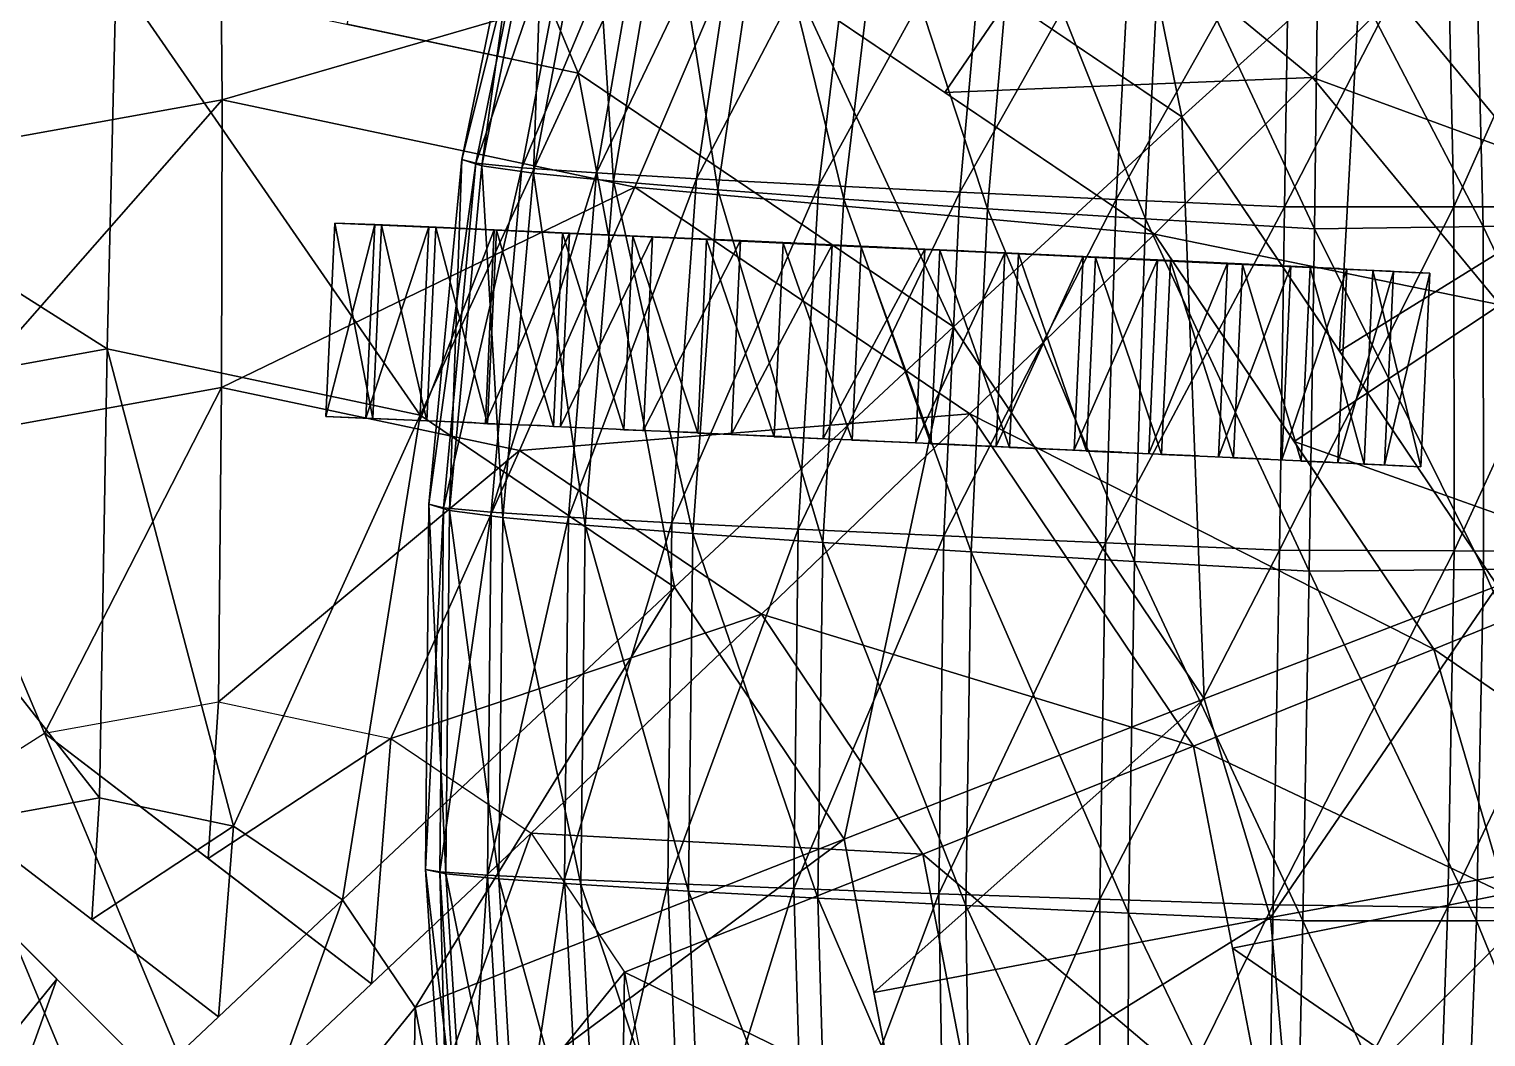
# Model space of a CAD drawing. Extents: x -23.6 to 25, y -17.9 to 25.9.
# Drawn here: x -0.6 to 11.95, y 0.31 to 8.99 of the extents above; entities that cross this region are included whole.
import ezdxf

# ---------------------------------------------------------------- set-up
doc = ezdxf.new("R2010")
doc.units = 0

msp = doc.modelspace()

# ---------------------------------------------------------------- linework, layer by layer
at = {"layer": 'Cil_droite10', "color": 0}
for points in [[(2.03588, 7.31945, 3.58459), (1.95892, 5.65332, 3.5866), (2.38055, 7.30578, 5.42956)], [(1.95892, 5.65332, 3.5866), (2.03588, 7.31945, 3.58459), (2.36273, 5.6358, 4.45983)], [(2.30358, 5.63958, 5.43151), (2.38055, 7.30578, 5.42956), (1.95892, 5.65332, 3.5866)], [(2.43969, 7.30194, 4.45782), (2.36273, 5.6358, 4.45983), (2.03588, 7.31945, 3.58459)], [(2.43969, 7.30194, 4.45782), (2.03588, 7.31945, 3.58459), (2.35467, 7.30682, 5.31829)], [(2.03588, 7.31945, 3.58459), (2.35467, 7.30682, 5.31829), (2.03588, 7.31945, 3.58459)], [(2.38055, 7.30578, 5.42956), (2.30358, 5.63958, 5.43151), (2.84448, 7.28631, 7.04144)], [(2.76751, 5.62017, 7.04345), (2.84448, 7.28631, 7.04144), (2.30358, 5.63958, 5.43151)], [(2.35467, 7.30682, 5.31829), (2.77899, 7.28912, 6.84832), (2.43969, 7.30194, 4.45782)], [(2.36273, 5.6358, 4.45983), (2.43969, 7.30194, 4.45782), (2.8294, 5.61523, 5.2113)], [(2.90637, 7.28137, 5.20928), (2.8294, 5.61523, 5.2113), (2.43969, 7.30194, 4.45782)], [(2.90637, 7.28137, 5.20928), (2.43969, 7.30194, 4.45782), (2.77899, 7.28912, 6.84832)], [(2.84448, 7.28631, 7.04144), (2.76751, 5.62017, 7.04345), (3.40942, 7.26202, 8.41235)], [(2.77899, 7.28912, 6.84832), (3.29382, 7.26702, 8.16796), (2.90637, 7.28137, 5.20928)], [(2.8294, 5.61523, 5.2113), (2.90637, 7.28137, 5.20928), (3.35064, 5.59204, 5.84143)], [(3.42761, 7.25823, 5.83947), (3.35064, 5.59204, 5.84143), (2.90637, 7.28137, 5.20928)], [(3.42761, 7.25823, 5.83947), (2.90637, 7.28137, 5.20928), (3.29382, 7.26702, 8.16796)], [(3.33245, 5.59582, 8.4143), (3.40942, 7.26202, 8.41235), (2.76751, 5.62017, 7.04345)], [(3.29382, 7.26702, 8.16796), (3.88446, 7.24121, 9.27124), (3.42761, 7.25823, 5.83947)], [(3.40942, 7.26202, 8.41235), (3.33245, 5.59582, 8.4143), (4.05743, 7.23358, 9.53448)], [(3.9804, 5.56738, 9.53643), (4.05743, 7.23358, 9.53448), (3.33245, 5.59582, 8.4143)], [(3.35064, 5.59204, 5.84143), (3.42761, 7.25823, 5.83947), (3.91851, 5.56652, 6.35113)], [(3.99548, 7.23272, 6.34918), (3.91851, 5.56652, 6.35113), (3.42761, 7.25823, 5.83947)], [(3.99548, 7.23272, 6.34918), (3.42761, 7.25823, 5.83947), (3.88446, 7.24121, 9.27124)], [(3.88446, 7.24121, 9.27124), (4.53582, 7.21234, 10.15124), (3.99548, 7.23272, 6.34918)], [(3.91851, 5.56652, 6.35113), (3.99548, 7.23272, 6.34918), (4.52453, 5.53918, 6.74066)], [(4.05743, 7.23358, 9.53448), (3.9804, 5.56738, 9.53643), (4.77008, 7.20184, 10.3999)], [(4.69305, 5.5357, 10.40191), (4.77008, 7.20184, 10.3999), (3.9804, 5.56738, 9.53643)], [(4.6015, 7.20538, 6.7387), (4.52453, 5.53918, 6.74066), (3.99548, 7.23272, 6.34918)], [(4.6015, 7.20538, 6.7387), (3.99548, 7.23272, 6.34918), (4.53582, 7.21234, 10.15124)], [(4.52453, 5.53918, 6.74066), (4.6015, 7.20538, 6.7387), (5.16082, 5.51025, 7.0108)], [(4.53582, 7.21234, 10.15124), (5.23315, 7.18109, 10.80181), (4.6015, 7.20538, 6.7387)], [(5.23779, 7.17645, 7.00885), (5.16082, 5.51025, 7.0108), (4.6015, 7.20538, 6.7387)], [(5.23779, 7.17645, 7.00885), (4.6015, 7.20538, 6.7387), (5.23315, 7.18109, 10.80181)], [(4.77008, 7.20184, 10.3999), (4.69305, 5.5357, 10.40191), (5.52947, 7.16772, 11.00097)], [(5.45245, 5.50152, 11.00292), (5.52947, 7.16772, 11.00097), (4.69305, 5.5357, 10.40191)], [(5.16082, 5.51025, 7.0108), (5.23779, 7.17645, 7.00885), (5.81909, 5.48022, 7.16204)], [(5.23315, 7.18109, 10.80181), (5.9616, 7.14813, 11.21649), (5.23779, 7.17645, 7.00885)], [(5.89611, 7.14642, 7.16009), (5.81909, 5.48022, 7.16204), (5.23779, 7.17645, 7.00885)], [(5.89611, 7.14642, 7.16009), (5.23779, 7.17645, 7.00885), (5.9616, 7.14813, 11.21649)], [(5.52947, 7.16772, 11.00097), (5.45245, 5.50152, 11.00292), (6.31732, 7.13195, 11.32958)], [(6.24035, 5.46575, 11.33154), (6.31732, 7.13195, 11.32958), (5.45245, 5.50152, 11.00292)], [(5.81909, 5.48022, 7.16204), (5.89611, 7.14642, 7.16009), (6.49127, 5.4494, 7.19519)], [(5.9616, 7.14813, 11.21649), (6.70642, 7.11413, 11.38885), (5.89611, 7.14642, 7.16009)], [(6.56829, 7.1156, 7.19323), (6.49127, 5.4494, 7.19519), (5.89611, 7.14642, 7.16009)], [(6.56829, 7.1156, 7.19323), (5.89611, 7.14642, 7.16009), (6.70642, 7.11413, 11.38885)], [(6.31732, 7.13195, 11.32958), (6.24035, 5.46575, 11.33154), (7.11572, 7.09533, 11.37817)], [(7.03875, 5.42913, 11.38012), (7.11572, 7.09533, 11.37817), (6.24035, 5.46575, 11.33154)], [(6.49127, 5.4494, 7.19519), (6.56829, 7.1156, 7.19323), (7.16894, 5.41821, 7.11041)], [(7.24597, 7.08441, 7.10845), (7.16894, 5.41821, 7.11041), (6.56829, 7.1156, 7.19323)], [(7.24597, 7.08441, 7.10845), (6.56829, 7.1156, 7.19323), (7.45239, 7.07983, 11.31231)], [(6.70642, 7.11413, 11.38885), (7.45239, 7.07983, 11.31231), (6.56829, 7.1156, 7.19323)], [(7.11572, 7.09533, 11.37817), (7.03875, 5.42913, 11.38012), (7.8059, 7.06347, 11.18566)], [(7.72894, 5.39727, 11.18762), (7.8059, 7.06347, 11.18566), (7.03875, 5.42913, 11.38012)], [(7.16894, 5.41821, 7.11041), (7.24597, 7.08441, 7.10845), (7.84429, 5.38702, 6.90875)], [(7.92132, 7.05322, 6.90679), (7.84429, 5.38702, 6.90875), (7.24597, 7.08441, 7.10845)], [(7.92132, 7.05322, 6.90679), (7.24597, 7.08441, 7.10845), (8.18487, 7.04583, 10.98065)], [(7.45239, 7.07983, 11.31231), (8.18487, 7.04583, 10.98065), (7.24597, 7.08441, 7.10845)], [(7.8059, 7.06347, 11.18566), (7.72894, 5.39727, 11.18762), (8.47839, 7.0321, 10.76898)], [(8.40136, 5.36596, 10.77099), (8.47839, 7.0321, 10.76898), (7.72894, 5.39727, 11.18762)], [(7.84429, 5.38702, 6.90875), (7.92132, 7.05322, 6.90679), (8.50885, 5.35614, 6.59057)], [(8.58587, 7.02227, 6.58856), (8.50885, 5.35614, 6.59057), (7.92132, 7.05322, 6.90679)], [(8.58587, 7.02227, 6.58856), (7.92132, 7.05322, 6.90679), (8.88897, 7.01281, 10.38739)], [(8.18487, 7.04583, 10.98065), (8.88897, 7.01281, 10.38739), (7.92132, 7.05322, 6.90679)], [(8.47839, 7.0321, 10.76898), (8.40136, 5.36596, 10.77099), (9.12072, 7.00183, 10.12304)], [(9.0437, 5.33569, 10.12506), (9.12072, 7.00183, 10.12304), (8.40136, 5.36596, 10.77099)], [(8.50885, 5.35614, 6.59057), (8.58587, 7.02227, 6.58856), (9.15472, 5.32604, 6.15661)], [(9.23175, 6.99218, 6.1546), (9.15472, 5.32604, 6.15661), (8.58587, 7.02227, 6.58856)], [(9.23175, 6.99218, 6.1546), (8.58587, 7.02227, 6.58856), (9.54992, 6.98144, 9.526)], [(8.88897, 7.01281, 10.38739), (9.54992, 6.98144, 9.526), (8.58587, 7.02227, 6.58856)], [(9.12072, 7.00183, 10.12304), (9.0437, 5.33569, 10.12506), (9.72137, 6.97326, 9.24267)], [(9.64434, 5.30706, 9.24462), (9.72137, 6.97326, 9.24267), (9.0437, 5.33569, 10.12506)], [(9.15472, 5.32604, 6.15661), (9.23175, 6.99218, 6.1546), (9.77349, 5.29699, 5.60717)], [(9.85052, 6.96313, 5.60516), (9.77349, 5.29699, 5.60717), (9.23175, 6.99218, 6.1546)], [(9.85052, 6.96313, 5.60516), (9.23175, 6.99218, 6.1546), (10.15252, 6.95245, 8.39001)], [(9.54992, 6.98144, 9.526), (10.15252, 6.95245, 8.39001), (9.23175, 6.99218, 6.1546)], [(9.72137, 6.97326, 9.24267), (9.64434, 5.30706, 9.24462), (10.26788, 6.94689, 8.12243)], [(10.19085, 5.2807, 8.12438), (10.26788, 6.94689, 8.12243), (9.64434, 5.30706, 9.24462)], [(9.77349, 5.29699, 5.60717), (9.85052, 6.96313, 5.60516), (10.35723, 5.2694, 4.94311)], [(10.43426, 6.9356, 4.94116), (10.35723, 5.2694, 4.94311), (9.85052, 6.96313, 5.60516)], [(10.43426, 6.9356, 4.94116), (9.85052, 6.96313, 5.60516), (10.68237, 6.92657, 6.97332)], [(10.15252, 6.95245, 8.39001), (10.68237, 6.92657, 6.97332), (9.85052, 6.96313, 5.60516)], [(10.26788, 6.94689, 8.12243), (10.19085, 5.2807, 8.12438), (10.74841, 6.92321, 6.7572)], [(10.67138, 5.25708, 6.75921), (10.74841, 6.92321, 6.7572), (10.19085, 5.2807, 8.12438)], [(10.35723, 5.2694, 4.94311), (10.43426, 6.9356, 4.94116), (10.89746, 5.24371, 4.16497)], [(10.97448, 6.90985, 4.16296), (10.89746, 5.24371, 4.16497), (10.43426, 6.9356, 4.94116)], [(10.70434, 6.92272, 4.55212), (10.43426, 6.9356, 4.94116), (10.91522, 6.91485, 6.15747)], [(10.68237, 6.92657, 6.97332), (10.91522, 6.91485, 6.15747), (10.43426, 6.9356, 4.94116)], [(10.74841, 6.92321, 6.7572), (10.67138, 5.25708, 6.75921), (11.15087, 6.90289, 5.1419)], [(11.07385, 5.23675, 5.14392), (11.15087, 6.90289, 5.1419), (10.67138, 5.25708, 6.75921)], [(10.97448, 6.90985, 4.16296), (10.70434, 6.92272, 4.55212), (11.12426, 6.90429, 5.26916)], [(10.91522, 6.91485, 6.15747), (11.12426, 6.90429, 5.26916), (10.70434, 6.92272, 4.55212)], [(10.89746, 5.24371, 4.16497), (10.97448, 6.90985, 4.16296), (11.38647, 5.22027, 3.27337)], [(11.4635, 6.88641, 3.27136), (11.38647, 5.22027, 3.27337), (10.97448, 6.90985, 4.16296)], [(11.21899, 6.89813, 3.71716), (10.97448, 6.90985, 4.16296), (11.30761, 6.89477, 4.30737)], [(11.12426, 6.90429, 5.26916), (11.30761, 6.89477, 4.30737), (10.97448, 6.90985, 4.16296)], [(11.15087, 6.90289, 5.1419), (11.07385, 5.23675, 5.14392), (11.4635, 6.88641, 3.27136)], [(11.4635, 6.88641, 3.27136), (11.21899, 6.89813, 3.71716), (11.4635, 6.88641, 3.27136)], [(11.30761, 6.89477, 4.30737), (11.4635, 6.88641, 3.27136), (11.21899, 6.89813, 3.71716)], [(11.38647, 5.22027, 3.27337), (11.4635, 6.88641, 3.27136), (11.07385, 5.23675, 5.14392)], [(2.36273, 5.6358, 4.45983), (1.95892, 5.65332, 3.5866), (2.2777, 5.64062, 5.32025)], [(1.95892, 5.65332, 3.5866), (2.2777, 5.64062, 5.32025), (1.95892, 5.65332, 3.5866)], [(2.2777, 5.64062, 5.32025), (2.70202, 5.62292, 6.85028), (2.36273, 5.6358, 4.45983)], [(2.8294, 5.61523, 5.2113), (2.36273, 5.6358, 4.45983), (2.70202, 5.62292, 6.85028)], [(2.70202, 5.62292, 6.85028), (3.21685, 5.60089, 8.16998), (2.8294, 5.61523, 5.2113)], [(3.35064, 5.59204, 5.84143), (2.8294, 5.61523, 5.2113), (3.21685, 5.60089, 8.16998)], [(3.21685, 5.60089, 8.16998), (3.80749, 5.57501, 9.27319), (3.35064, 5.59204, 5.84143)], [(3.91851, 5.56652, 6.35113), (3.35064, 5.59204, 5.84143), (3.80749, 5.57501, 9.27319)], [(3.80749, 5.57501, 9.27319), (4.45886, 5.54614, 10.15319), (3.91851, 5.56652, 6.35113)], [(4.52453, 5.53918, 6.74066), (3.91851, 5.56652, 6.35113), (4.45886, 5.54614, 10.15319)], [(4.45886, 5.54614, 10.15319), (5.15618, 5.51495, 10.80383), (4.52453, 5.53918, 6.74066)], [(5.16082, 5.51025, 7.0108), (4.52453, 5.53918, 6.74066), (5.15618, 5.51495, 10.80383)], [(5.15618, 5.51495, 10.80383), (5.88464, 5.48199, 11.2185), (5.16082, 5.51025, 7.0108)], [(5.81909, 5.48022, 7.16204), (5.16082, 5.51025, 7.0108), (5.88464, 5.48199, 11.2185)], [(5.88464, 5.48199, 11.2185), (6.62945, 5.44793, 11.3908), (5.81909, 5.48022, 7.16204)], [(6.49127, 5.4494, 7.19519), (5.81909, 5.48022, 7.16204), (6.62945, 5.44793, 11.3908)], [(7.16894, 5.41821, 7.11041), (6.49127, 5.4494, 7.19519), (7.37536, 5.41363, 11.31427)], [(6.62945, 5.44793, 11.3908), (7.37536, 5.41363, 11.31427), (6.49127, 5.4494, 7.19519)], [(7.84429, 5.38702, 6.90875), (7.16894, 5.41821, 7.11041), (8.10784, 5.37963, 10.9826)], [(7.37536, 5.41363, 11.31427), (8.10784, 5.37963, 10.9826), (7.16894, 5.41821, 7.11041)], [(8.50885, 5.35614, 6.59057), (7.84429, 5.38702, 6.90875), (8.81195, 5.34661, 10.38934)], [(8.10784, 5.37963, 10.9826), (8.81195, 5.34661, 10.38934), (7.84429, 5.38702, 6.90875)], [(9.15472, 5.32604, 6.15661), (8.50885, 5.35614, 6.59057), (9.4729, 5.3153, 9.52801)], [(8.81195, 5.34661, 10.38934), (9.4729, 5.3153, 9.52801), (8.50885, 5.35614, 6.59057)], [(9.77349, 5.29699, 5.60717), (9.15472, 5.32604, 6.15661), (10.0755, 5.28631, 8.39202)], [(9.4729, 5.3153, 9.52801), (10.0755, 5.28631, 8.39202), (9.15472, 5.32604, 6.15661)], [(10.35723, 5.2694, 4.94311), (9.77349, 5.29699, 5.60717), (10.60534, 5.26037, 6.97528)], [(10.0755, 5.28631, 8.39202), (10.60534, 5.26037, 6.97528), (9.77349, 5.29699, 5.60717)], [(10.62731, 5.25653, 4.55407), (10.35723, 5.2694, 4.94311), (10.83819, 5.24871, 6.15948)], [(10.60534, 5.26037, 6.97528), (10.83819, 5.24871, 6.15948), (10.35723, 5.2694, 4.94311)], [(10.89746, 5.24371, 4.16497), (10.62731, 5.25653, 4.55407), (11.04724, 5.23809, 5.27111)], [(10.83819, 5.24871, 6.15948), (11.04724, 5.23809, 5.27111), (10.62731, 5.25653, 4.55407)], [(11.14196, 5.23199, 3.71917), (10.89746, 5.24371, 4.16497), (11.23059, 5.22857, 4.30932)], [(11.04724, 5.23809, 5.27111), (11.23059, 5.22857, 4.30932), (10.89746, 5.24371, 4.16497)], [(11.38647, 5.22027, 3.27337), (11.14196, 5.23199, 3.71917), (11.38647, 5.22027, 3.27337)], [(11.23059, 5.22857, 4.30932), (11.38647, 5.22027, 3.27337), (11.14196, 5.23199, 3.71917)]]:
    msp.add_3dface(points, dxfattribs=at)
at = {"layer": 'Corps0', "color": 7}
for points in [[(2.14337, 9.03137, -41.09106), (2.83056, 11.73211, -38.73492), (4.1325, 8.61016, -41.12011)], [(5.25494, 10.9876, -38.77032), (4.1325, 8.61016, -41.12011), (2.83056, 11.73211, -38.73492)], [(7.29144, 9.61047, -38.8001), (8.6773, 11.44409, -35.69763), (9.32794, 8.23303, -38.82983)], [(10.87261, 9.6311, -35.72967), (9.32794, 8.23303, -38.82983), (8.6773, 11.44409, -35.69763)], [(4.1325, 8.61016, -41.12011), (5.25494, 10.9876, -38.77032), (7.36401, 6.42474, -41.16735)], [(9.32794, 8.23303, -38.82983), (7.36401, 6.42474, -41.16735), (5.25494, 10.9876, -38.77032)], [(-3.4226, 9.79357, 2.0379), (-2.51251, 7.73339, 4.51531), (1.04699, 10.60314, 1.97271)], [(1.06506, 8.38134, 4.46313), (1.04699, 10.60314, 1.97271), (-2.51251, 7.73339, 4.51531)], [(1.04699, 10.60314, 1.97271), (1.06506, 8.38134, 4.46313), (5.48651, 9.66333, 1.90795)], [(10.87261, 9.6311, -35.72967), (12.01763, 10.64013, -32.01593), (12.67486, 7.44659, -35.75604)], [(12.41851, 10.58312, -9.4732), (11.56866, 9.69854, -5.2152), (14.39025, 8.19311, -9.50207)], [(7.28955, 8.44403, 1.88153), (8.48638, 10.19653, -1.36059), (5.48651, 9.66333, 1.90795)], [(8.48638, 10.19653, -1.36059), (7.28955, 8.44403, 1.88153), (10.45349, 8.57202, -1.38934)], [(10.45349, 8.57202, -1.38934), (11.56866, 9.69854, -5.2152), (8.48638, 10.19653, -1.36059)], [(4.61853, 7.62915, 4.41131), (5.48651, 9.66333, 1.90795), (1.06506, 8.38134, 4.46313)], [(5.48651, 9.66333, 1.90795), (4.61853, 7.62915, 4.41131), (9.09259, 7.2246, 1.85522)], [(11.56866, 9.69854, -5.2152), (10.45349, 8.57202, -1.38934), (13.38348, 7.49884, -5.24176)], [(13.38348, 7.49884, -5.24176), (14.39025, 8.19311, -9.50207), (11.56866, 9.69854, -5.2152)], [(9.32794, 8.23303, -38.82983), (10.87261, 9.6311, -35.72967), (10.68658, 6.2149, -38.84973)], [(12.67486, 7.44659, -35.75604), (10.68658, 6.2149, -38.84973), (10.87261, 9.6311, -35.72967)], [(0.15423, 9.45245, -41.06201), (0.07708, 6.23651, -42.52136), (-3.85125, 8.72692, -41.0036)], [(0.07708, 6.23651, -42.52136), (0.15423, 9.45245, -41.06201), (2.77252, 5.66595, -42.56066)], [(4.1325, 8.61016, -41.12011), (2.77252, 5.66595, -42.56066), (0.15423, 9.45245, -41.06201)], [(-2.63677, 5.74505, -42.48175), (-3.85125, 8.72692, -41.0036), (0.07708, 6.23651, -42.52136)], [(2.77252, 5.66595, -42.56066), (4.1325, 8.61016, -41.12011), (4.96197, 4.18511, -42.59265)], [(7.36401, 6.42474, -41.16735), (4.96197, 4.18511, -42.59265), (4.1325, 8.61016, -41.12011)], [(9.09259, 7.2246, 1.85522), (10.45349, 8.57202, -1.38934), (7.28955, 8.44403, 1.88153)], [(10.45349, 8.57202, -1.38934), (9.09259, 7.2246, 1.85522), (12.06842, 6.61456, -1.4129)], [(12.06842, 6.61456, -1.4129), (13.38348, 7.49884, -5.24176), (10.45349, 8.57202, -1.38934)], [(-2.51251, 7.73339, 4.51531), (-1.52075, 5.43505, 6.10845), (1.06506, 8.38134, 4.46313)], [(1.06152, 5.90264, 6.07073), (1.06506, 8.38134, 4.46313), (-1.52075, 5.43505, 6.10845)], [(1.06506, 8.38134, 4.46313), (1.06152, 5.90264, 6.07073), (4.61853, 7.62915, 4.41131)], [(7.36401, 6.42474, -41.16735), (9.32794, 8.23303, -38.82983), (9.51995, 3.22222, -41.19885)], [(12.04522, 4.19659, -38.86962), (9.51995, 3.22222, -41.19885), (9.32794, 8.23303, -38.82983)], [(3.62646, 5.3598, 6.03332), (4.61853, 7.62915, 4.41131), (1.06152, 5.90264, 6.07073)], [(4.61853, 7.62915, 4.41131), (3.62646, 5.3598, 6.03332), (7.50476, 5.67712, 4.36914)], [(7.50476, 5.67712, 4.36914), (9.09259, 7.2246, 1.85522), (4.61853, 7.62915, 4.41131)], [(10.68658, 6.2149, -38.84973), (12.67486, 7.44659, -35.75604), (12.04522, 4.19659, -38.86962)], [(9.09259, 7.2246, 1.85522), (7.50476, 5.67712, 4.36914), (11.49816, 3.65087, 1.82006)], [(10.29541, 5.43786, 1.83758), (12.06842, 6.61456, -1.4129), (9.09259, 7.2246, 1.85522)], [(12.06842, 6.61456, -1.4129), (10.29541, 5.43786, 1.83758), (13.27722, 4.37738, -1.43066)], [(4.96197, 4.18511, -42.59265), (7.36401, 6.42474, -41.16735), (6.42272, 2.01531, -42.61401)], [(9.51995, 3.22222, -41.19885), (6.42272, 2.01531, -42.61401), (7.36401, 6.42474, -41.16735)], [(0.07708, 6.23651, -42.52136), (0.01159, 2.37109, -42.92596), (-2.63677, 5.74505, -42.48175)], [(0.01159, 2.37109, -42.92596), (0.07708, 6.23651, -42.52136), (1.16528, 2.12695, -42.94281)], [(2.77252, 5.66595, -42.56066), (1.16528, 2.12695, -42.94281), (0.07708, 6.23651, -42.52136)], [(-1.52075, 5.43505, 6.10845), (-0.46221, 2.92633, 6.66833), (1.06152, 5.90264, 6.07073)], [(1.03363, 3.1972, 6.64648), (1.06152, 5.90264, 6.07073), (-0.46221, 2.92633, 6.66833)], [(1.06152, 5.90264, 6.07073), (1.03363, 3.1972, 6.64648), (3.62646, 5.3598, 6.03332)], [(-1.14978, 2.16076, -42.90899), (-2.63677, 5.74505, -42.48175), (0.01159, 2.37109, -42.92596)], [(1.16528, 2.12695, -42.94281), (2.77252, 5.66595, -42.56066), (2.10235, 1.49322, -42.95654)], [(4.96197, 4.18511, -42.59265), (2.10235, 1.49322, -42.95654), (2.77252, 5.66595, -42.56066)], [(5.70971, 3.95086, 6.00292), (7.50476, 5.67712, 4.36914), (3.62646, 5.3598, 6.03332)], [(7.50476, 5.67712, 4.36914), (5.70971, 3.95086, 6.00292), (9.43023, 2.81677, 4.34094)], [(9.43023, 2.81677, 4.34094), (11.49816, 3.65087, 1.82006), (7.50476, 5.67712, 4.36914)], [(-0.46221, 2.92633, 6.66833), (-1.52075, 5.43505, 6.10845), (-1.69213, 2.14581, 6.68627)], [(11.49816, 3.65087, 1.82006), (13.27722, 4.37738, -1.43066), (10.29541, 5.43786, 1.83758)], [(2.51953, 2.88269, 6.62481), (3.62646, 5.3598, 6.03332), (1.03363, 3.1972, 6.64648)], [(3.62646, 5.3598, 6.03332), (2.51953, 2.88269, 6.62481), (5.70971, 3.95086, 6.00292)], [(13.27722, 4.37738, -1.43066), (11.49816, 3.65087, 1.82006), (14.02624, 1.91387, -1.44165)], [(2.10235, 1.49322, -42.95654), (4.96197, 4.18511, -42.59265), (2.72741, 0.56469, -42.96563)], [(6.42272, 2.01531, -42.61401), (2.72741, 0.56469, -42.96563), (4.96197, 4.18511, -42.59265)], [(9.51995, 3.22222, -41.19885), (12.04522, 4.19659, -38.86962), (10.09185, 1.34143, -41.20727)], [(12.76593, 1.82604, -38.88018), (10.09185, 1.34143, -41.20727), (12.04522, 4.19659, -38.86962)], [(3.72619, 2.06658, 6.60723), (5.70971, 3.95086, 6.00292), (2.51953, 2.88269, 6.62481)], [(5.70971, 3.95086, 6.00292), (3.72619, 2.06658, 6.60723), (7.09942, 1.88629, 5.98254)], [(7.09942, 1.88629, 5.98254), (9.43023, 2.81677, 4.34094), (5.70971, 3.95086, 6.00292)], [(11.49816, 3.65087, 1.82006), (9.43023, 2.81677, 4.34094), (12.11431, 1.54486, 1.81097)], [(12.11431, 1.54486, 1.81097), (14.02624, 1.91387, -1.44165), (11.49816, 3.65087, 1.82006)], [(-0.46221, 2.92633, 6.66833), (1.03363, 3.1972, 6.64648), (0.94512, 1.8482, 6.64776)], [(2.51953, 2.88269, 6.62481), (0.94512, 1.8482, 6.64776), (1.03363, 3.1972, 6.64648)], [(6.42272, 2.01531, -42.61401), (9.51995, 3.22222, -41.19885), (6.67742, 0.69635, -42.61779)], [(10.09185, 1.34143, -41.20727), (6.67742, 0.69635, -42.61779), (9.51995, 3.22222, -41.19885)], [(-1.69213, 2.14581, 6.68627), (-0.46221, 2.92633, 6.66833), (0.97863, -0.52648, 6.64721)], [(2.35247, 0.77008, 6.62725), (0.97863, -0.52648, 6.64721), (-0.46221, 2.92633, 6.66833)], [(0.94512, 1.8482, 6.64776), (2.51953, 2.88269, 6.62481), (2.35247, 0.77008, 6.62725)], [(3.72619, 2.06658, 6.60723), (2.35247, 0.77008, 6.62725), (2.51953, 2.88269, 6.62481)], [(9.43023, 2.81677, 4.34094), (7.09942, 1.88629, 5.98254), (10.10137, -0.66082, 4.33087)], [(9.76586, 1.07806, 4.33593), (12.11431, 1.54486, 1.81097), (9.43023, 2.81677, 4.34094)], [(-1.14978, 2.16076, -42.90899), (0.01159, 2.37109, -42.92596), (-0.057, 1.32373, -42.92498)], [(1.16528, 2.12695, -42.94281), (-0.057, 1.32373, -42.92498), (0.01159, 2.37109, -42.92596)], [(-2.10473, 1.55474, -42.89514), (-1.14978, 2.16076, -42.90899), (-0.031, -0.52001, -42.92547)], [(-0.35662, 0.80969, 6.66674), (-1.46484, -0.55682, 6.68286), (-1.69213, 2.14581, 6.68627)], [(1.03564, 0.48663, -42.94097), (-0.031, -0.52001, -42.92547), (-1.14978, 2.16076, -42.90899)], [(-0.057, 1.32373, -42.92498), (1.16528, 2.12695, -42.94281), (1.03564, 0.48663, -42.94097)], [(0.97863, -0.52648, 6.64721), (3.72619, 2.06658, 6.60723), (2.31396, -1.86267, 6.62768)], [(2.10235, 1.49322, -42.95654), (1.03564, 0.48663, -42.94097), (1.16528, 2.12695, -42.94281)], [(4.53143, 0.87066, 6.59539), (2.31396, -1.86267, 6.62768), (3.72619, 2.06658, 6.60723)], [(2.72741, 0.56469, -42.96563), (6.42272, 2.01531, -42.61401), (2.94531, -0.56445, -42.96887)], [(6.93188, -0.62274, -42.62158), (2.94531, -0.56445, -42.96887), (6.42272, 2.01531, -42.61401)], [(4.53143, 0.87066, 6.59539), (7.09942, 1.88629, 5.98254), (3.72619, 2.06658, 6.60723)], [(7.09942, 1.88629, 5.98254), (4.53143, 0.87066, 6.59539), (7.5838, -0.6239, 5.97534)], [(7.5838, -0.6239, 5.97534), (10.10137, -0.66082, 4.33087), (7.09942, 1.88629, 5.98254)], [(10.09185, 1.34143, -41.20727), (12.76593, 1.82604, -38.88018), (10.27142, -0.67144, -41.20996)], [(12.99237, -0.71087, -38.8836), (10.27142, -0.67144, -41.20996), (12.76593, 1.82604, -38.88018)], [(12.11431, 1.54486, 1.81097), (9.76586, 1.07806, 4.33593), (12.3366, -0.6939, 1.80749)], [(-0.031, -0.52001, -42.92547), (2.10235, 1.49322, -42.95654), (1.00573, -1.55737, -42.94055)], [(2.72741, 0.56469, -42.96563), (1.00573, -1.55737, -42.94055), (2.10235, 1.49322, -42.95654)], [(6.67742, 0.69635, -42.61779), (10.09185, 1.34143, -41.20727), (6.93188, -0.62274, -42.62158)], [(10.27142, -0.67144, -41.20996), (6.93188, -0.62274, -42.62158), (10.09185, 1.34143, -41.20727)], [(10.10137, -0.66082, 4.33087), (12.3366, -0.6939, 1.80749), (9.76586, 1.07806, 4.33593)], [(-2.57312, -1.92352, 6.69903), (-0.35662, 0.80969, 6.66674), (-1.7691, -3.11962, 6.68719)], [(0.97863, -0.52648, 6.64721), (-1.7691, -3.11962, 6.68719), (-0.35662, 0.80969, 6.66674)], [(3.42272, -0.49597, 6.61157), (4.53143, 0.87066, 6.59539), (4.48907, -2.02673, 6.59594)], [(4.81188, -0.58343, 6.5913), (4.48907, -2.02673, 6.59594), (4.53143, 0.87066, 6.59539)], [(4.81188, -0.58343, 6.5913), (7.5838, -0.6239, 5.97534), (4.53143, 0.87066, 6.59539)], [(-0.031, -0.52001, -42.92547), (-2.16455, -2.53338, -42.89434), (-1.06774, 0.51739, -42.91033)], [(1.86663, -0.49627, -42.95312), (2.72741, 0.56469, -42.96563), (2.69458, -1.68493, -42.9652)], [(2.94531, -0.56445, -42.96887), (2.69458, -1.68493, -42.9652), (2.72741, 0.56469, -42.96563)]]:
    msp.add_3dface(points, dxfattribs=at)
at = {"layer": 'Pied_d17', "color": 2}
for points in [[(3.68206, 10.54522, -49.2539), (3.13085, 7.86749, -49.47442), (3.79223, 10.5166, -48.04394)], [(3.13085, 7.86749, -49.47442), (3.68206, 10.54522, -49.2539), (3.30285, 7.81188, -50.71575)], [(3.84295, 10.49652, -50.45837), (3.30285, 7.81188, -50.71575), (3.68206, 10.54522, -49.2539)], [(3.25061, 7.8352, -48.22717), (3.79223, 10.5166, -48.04394), (3.13085, 7.86749, -49.47442)], [(3.79223, 10.5166, -48.04394), (3.25061, 7.8352, -48.22717), (4.15899, 10.48144, -46.9107)], [(3.64642, 7.79595, -47.05865), (4.15899, 10.48144, -46.9107), (3.25061, 7.8352, -48.22717)], [(3.30285, 7.81188, -50.71575), (3.84295, 10.49652, -50.45837), (3.74719, 7.74871, -51.86645)], [(4.15899, 10.48144, -46.9107), (3.64642, 7.79595, -47.05865), (4.75543, 10.44042, -45.87915)], [(4.28942, 7.75054, -45.99475), (4.75543, 10.44042, -45.87915), (3.64642, 7.79595, -47.05865)], [(4.25695, 10.44079, -51.57519), (3.74719, 7.74871, -51.86645), (3.84295, 10.49652, -50.45837)], [(3.74719, 7.74871, -51.86645), (4.25695, 10.44079, -51.57519), (4.43426, 7.67913, -52.90222)], [(4.89605, 10.37908, -52.58074), (4.43426, 7.67913, -52.90222), (4.25695, 10.44079, -51.57519)], [(4.75543, 10.44042, -45.87915), (4.28942, 7.75054, -45.99475), (5.55535, 10.3944, -44.97387)], [(5.15142, 7.69976, -45.06103), (5.55535, 10.3944, -44.97387), (4.28942, 7.75054, -45.99475)], [(4.43426, 7.67913, -52.90222), (4.89605, 10.37908, -52.58074), (5.33441, 7.60406, -53.79864)], [(5.73321, 10.31219, -53.45111), (5.33441, 7.60406, -53.79864), (4.89605, 10.37908, -52.58074)], [(5.55535, 10.3944, -44.97387), (5.15142, 7.69976, -45.06103), (6.53179, 10.34387, -44.22021)], [(6.20318, 7.64434, -44.28314), (6.53179, 10.34387, -44.22021), (5.15142, 7.69976, -45.06103)], [(5.33441, 7.60406, -53.79864), (5.73321, 10.31219, -53.45111), (6.41766, 7.52453, -54.53131)], [(6.74023, 10.24096, -54.16296), (6.41766, 7.52453, -54.53131), (5.73321, 10.31219, -53.45111)], [(6.53179, 10.34387, -44.22021), (6.20318, 7.64434, -44.28314), (7.65838, 10.28997, -43.64251)], [(7.41656, 7.58526, -43.68664), (7.65838, 10.28997, -43.64251), (6.20318, 7.64434, -44.28314)], [(7.65838, 10.28997, -43.64251), (7.41656, 7.58526, -43.68664), (8.90856, 10.23315, -43.26599)], [(6.41766, 7.52453, -54.53131), (6.74023, 10.24096, -54.16296), (7.65466, 7.44158, -55.0758)], [(7.88983, 10.16668, -54.69219), (7.65466, 7.44158, -55.0758), (6.74023, 10.24096, -54.16296)], [(8.76251, 7.52337, -43.29736), (8.90856, 10.23315, -43.26599), (7.41656, 7.58526, -43.68664)], [(7.65466, 7.44158, -55.0758), (7.88983, 10.16668, -54.69219), (9.0155, 7.3562, -55.40777)], [(9.15435, 10.0899, -55.01544), (9.0155, 7.3562, -55.40777), (7.88983, 10.16668, -54.69219)], [(8.90856, 10.23315, -43.26599), (8.76251, 7.52337, -43.29736), (10.25567, 10.17443, -43.11535)], [(10.21282, 7.45941, -43.1408), (10.25567, 10.17443, -43.11535), (8.76251, 7.52337, -43.29736)], [(10.25567, 10.17443, -43.11535), (10.21282, 7.45941, -43.1408), (11.60974, 10.17254, -43.2088)], [(11.67028, 7.45806, -43.23577), (11.60974, 10.17254, -43.2088), (10.21282, 7.45941, -43.1408)], [(11.60974, 10.17254, -43.2088), (11.67028, 7.45806, -43.23577), (12.87628, 10.17285, -43.53198)], [(13.03344, 7.45916, -43.56762), (12.87628, 10.17285, -43.53198), (11.67028, 7.45806, -43.23577)], [(9.0155, 7.3562, -55.40777), (9.15435, 10.0899, -55.01544), (10.47058, 7.26953, -55.50268)], [(10.50622, 10.01171, -55.10888), (10.47058, 7.26953, -55.50268), (9.15435, 10.0899, -55.01544)], [(13.10772, 10.04962, -54.58166), (13.27154, 7.31549, -54.95678), (11.85552, 10.02935, -54.95825)], [(10.47058, 7.26953, -55.50268), (10.50622, 10.01171, -55.10888), (11.92327, 7.29089, -55.34619)], [(11.85552, 10.02935, -54.95825), (11.92327, 7.29089, -55.34619), (10.50622, 10.01171, -55.10888)], [(11.92327, 7.29089, -55.34619), (11.85552, 10.02935, -54.95825), (13.27154, 7.31549, -54.95678)], [(3.13085, 7.86749, -49.47442), (2.8471, 4.8988, -49.75671), (3.25061, 7.8352, -48.22717)], [(2.8471, 4.8988, -49.75671), (3.13085, 7.86749, -49.47442), (3.0238, 4.84582, -50.98779)], [(2.97198, 4.86828, -48.5194), (3.25061, 7.8352, -48.22717), (2.8471, 4.8988, -49.75671)], [(3.25061, 7.8352, -48.22717), (2.97198, 4.86828, -48.5194), (3.64642, 7.79595, -47.05865)], [(3.38183, 4.83074, -47.35998), (3.64642, 7.79595, -47.05865), (2.97198, 4.86828, -48.5194)], [(3.30285, 7.81188, -50.71575), (3.0238, 4.84582, -50.98779), (3.13085, 7.86749, -49.47442)], [(3.0238, 4.84582, -50.98779), (3.30285, 7.81188, -50.71575), (3.48187, 4.78527, -52.12872)], [(3.74719, 7.74871, -51.86645), (3.48187, 4.78527, -52.12872), (3.30285, 7.81188, -50.71575)], [(3.64642, 7.79595, -47.05865), (3.38183, 4.83074, -47.35998), (4.28942, 7.75054, -45.99475)], [(4.04718, 4.78698, -46.30419), (4.28942, 7.75054, -45.99475), (3.38183, 4.83074, -47.35998)], [(3.48187, 4.78527, -52.12872), (3.74719, 7.74871, -51.86645), (4.19085, 4.71826, -53.15557)], [(4.43426, 7.67913, -52.90222), (4.19085, 4.71826, -53.15557), (3.74719, 7.74871, -51.86645)], [(4.28942, 7.75054, -45.99475), (4.04718, 4.78698, -46.30419), (5.15142, 7.69976, -45.06103)], [(4.93829, 4.73773, -45.37719), (5.15142, 7.69976, -45.06103), (4.04718, 4.78698, -46.30419)], [(4.19085, 4.71826, -53.15557), (4.43426, 7.67913, -52.90222), (5.11993, 4.64575, -54.04388)], [(5.33441, 7.60406, -53.79864), (5.11993, 4.64575, -54.04388), (4.43426, 7.67913, -52.90222)], [(5.15142, 7.69976, -45.06103), (4.93829, 4.73773, -45.37719), (6.20318, 7.64434, -44.28314)], [(6.02545, 4.68377, -44.60467), (6.20318, 7.64434, -44.28314), (4.93829, 4.73773, -45.37719)], [(5.11993, 4.64575, -54.04388), (5.33441, 7.60406, -53.79864), (6.23834, 4.56866, -54.76971)], [(6.41766, 7.52453, -54.53131), (6.23834, 4.56866, -54.76971), (5.33441, 7.60406, -53.79864)], [(6.20318, 7.64434, -44.28314), (6.02545, 4.68377, -44.60467), (7.41656, 7.58526, -43.68664)], [(7.27935, 4.62615, -44.01196), (7.41656, 7.58526, -43.68664), (6.02545, 4.68377, -44.60467)], [(7.41656, 7.58526, -43.68664), (7.27935, 4.62615, -44.01196), (8.76251, 7.52337, -43.29736)], [(6.23834, 4.56866, -54.76971), (6.41766, 7.52453, -54.53131), (7.51574, 4.48815, -55.30865)], [(7.65466, 7.44158, -55.0758), (7.51574, 4.48815, -55.30865), (6.41766, 7.52453, -54.53131)], [(8.67028, 4.56573, -43.62469), (8.76251, 7.52337, -43.29736), (7.27935, 4.62615, -44.01196)], [(7.51574, 4.48815, -55.30865), (7.65466, 7.44158, -55.0758), (8.92126, 4.40521, -55.63677)], [(9.0155, 7.3562, -55.40777), (8.92126, 4.40521, -55.63677), (7.65466, 7.44158, -55.0758)], [(8.76251, 7.52337, -43.29736), (8.67028, 4.56573, -43.62469), (10.21282, 7.45941, -43.1408)], [(10.16851, 4.50335, -43.46795), (10.21282, 7.45941, -43.1408), (8.67028, 4.56573, -43.62469)], [(10.21282, 7.45941, -43.1408), (10.16851, 4.50335, -43.46795), (11.67028, 7.45806, -43.23577)], [(11.67388, 4.49822, -43.56103), (11.67028, 7.45806, -43.23577), (10.16851, 4.50335, -43.46795)], [(11.67028, 7.45806, -43.23577), (11.67388, 4.49822, -43.56103), (13.03344, 7.45916, -43.56762)], [(13.08142, 4.49591, -43.88903), (13.03344, 7.45916, -43.56762), (11.67388, 4.49822, -43.56103)], [(8.92126, 4.40521, -55.63677), (9.0155, 7.3562, -55.40777), (10.42431, 4.32092, -55.72961)], [(10.47058, 7.26953, -55.50268), (10.42431, 4.32092, -55.72961), (9.0155, 7.3562, -55.40777)], [(11.92327, 7.29089, -55.34619), (11.92486, 4.33776, -55.57312), (10.47058, 7.26953, -55.50268)], [(13.27154, 7.31549, -54.95678), (13.31781, 4.35797, -55.18572), (11.92327, 7.29089, -55.34619)], [(11.92486, 4.33776, -55.57312), (11.92327, 7.29089, -55.34619), (13.31781, 4.35797, -55.18572)], [(10.42431, 4.32092, -55.72961), (10.47058, 7.26953, -55.50268), (11.92486, 4.33776, -55.57312)], [(2.8471, 4.8988, -49.75671), (2.81591, 1.75506, -50.03466), (2.97198, 4.86828, -48.5194)], [(2.81591, 1.75506, -50.03466), (2.8471, 4.8988, -49.75671), (2.99157, 1.71801, -51.22949)], [(3.0238, 4.84582, -50.98779), (2.99157, 1.71801, -51.22949), (2.8471, 4.8988, -49.75671)], [(2.94116, 1.7337, -48.83367), (2.97198, 4.86828, -48.5194), (2.81591, 1.75506, -50.03466)], [(2.97198, 4.86828, -48.5194), (2.94116, 1.7337, -48.83367), (3.38183, 4.83074, -47.35998)], [(3.35064, 1.70574, -47.70782), (3.38183, 4.83074, -47.35998), (2.94116, 1.7337, -48.83367)], [(2.99157, 1.71801, -51.22949), (3.0238, 4.84582, -50.98779), (3.44805, 1.67401, -52.3366)], [(3.48187, 4.78527, -52.12872), (3.44805, 1.67401, -52.3366), (3.0238, 4.84582, -50.98779)], [(3.38183, 4.83074, -47.35998), (3.35064, 1.70574, -47.70782), (4.04718, 4.78698, -46.30419)], [(4.01452, 1.67199, -46.68194), (4.04718, 4.78698, -46.30419), (3.35064, 1.70574, -47.70782)], [(3.44805, 1.67401, -52.3366), (3.48187, 4.78527, -52.12872), (4.15454, 1.62377, -53.33282)], [(4.19085, 4.71826, -53.15557), (4.15454, 1.62377, -53.33282), (3.48187, 4.78527, -52.12872)], [(4.04718, 4.78698, -46.30419), (4.01452, 1.67199, -46.68194), (4.93829, 4.73773, -45.37719)], [(4.90344, 1.63342, -45.78033), (4.93829, 4.73773, -45.37719), (4.01452, 1.67199, -46.68194)], [(4.15454, 1.62377, -53.33282), (4.19085, 4.71826, -53.15557), (5.08074, 1.56829, -54.19451)], [(5.11993, 4.64575, -54.04388), (5.08074, 1.56829, -54.19451), (4.19085, 4.71826, -53.15557)], [(4.93829, 4.73773, -45.37719), (4.90344, 1.63342, -45.78033), (6.02545, 4.68377, -44.60467)], [(5.98748, 1.59082, -45.02764), (6.02545, 4.68377, -44.60467), (4.90344, 1.63342, -45.78033)], [(5.08074, 1.56829, -54.19451), (5.11993, 4.64575, -54.04388), (6.19567, 1.50836, -54.89837)], [(6.23834, 4.56866, -54.76971), (6.19567, 1.50836, -54.89837), (5.11993, 4.64575, -54.04388)], [(6.02545, 4.68377, -44.60467), (5.98748, 1.59082, -45.02764), (7.27935, 4.62615, -44.01196)], [(7.23748, 1.54522, -44.44818), (7.27935, 4.62615, -44.01196), (5.98748, 1.59082, -45.02764)], [(6.19567, 1.50836, -54.89837), (6.23834, 4.56866, -54.76971), (7.46917, 1.44506, -55.42083)], [(7.51574, 4.48815, -55.30865), (7.46917, 1.44506, -55.42083), (6.23834, 4.56866, -54.76971)], [(7.27935, 4.62615, -44.01196), (7.23748, 1.54522, -44.44818), (8.67028, 4.56573, -43.62469)], [(8.62359, 1.49761, -44.06658), (8.67028, 4.56573, -43.62469), (7.23748, 1.54522, -44.44818)], [(8.67028, 4.56573, -43.62469), (8.62359, 1.49761, -44.06658), (10.16851, 4.50335, -43.46795)], [(7.46917, 1.44506, -55.42083), (7.51574, 4.48815, -55.30865), (8.87042, 1.37921, -55.7384)], [(8.92126, 4.40521, -55.63677), (8.87042, 1.37921, -55.7384), (7.51574, 4.48815, -55.30865)], [(10.11651, 1.44879, -43.90728), (10.16851, 4.50335, -43.46795), (8.62359, 1.49761, -44.06658)], [(8.87042, 1.37921, -55.7384), (8.92126, 4.40521, -55.63677), (10.36932, 1.31188, -55.82775)], [(10.42431, 4.32092, -55.72961), (10.36932, 1.31188, -55.82775), (8.92126, 4.40521, -55.63677)], [(10.16851, 4.50335, -43.46795), (10.11651, 1.44879, -43.90728), (11.67388, 4.49822, -43.56103)], [(11.61798, 1.43041, -44.00317), (11.67388, 4.49822, -43.56103), (10.11651, 1.44879, -43.90728)], [(11.67388, 4.49822, -43.56103), (11.61798, 1.43041, -44.00317), (13.08142, 4.49591, -43.88903)], [(13.02166, 1.41546, -44.32562), (13.08142, 4.49591, -43.88903), (11.61798, 1.43041, -44.00317)], [(10.36932, 1.31188, -55.82775), (10.42431, 4.32092, -55.72961), (11.86486, 1.31207, -55.67498)], [(11.92486, 4.33776, -55.57312), (11.86486, 1.31207, -55.67498), (10.42431, 4.32092, -55.72961)], [(11.86486, 1.31207, -55.67498), (11.92486, 4.33776, -55.57312), (13.25341, 1.3153, -55.29827)], [(13.31781, 4.35797, -55.18572), (13.25341, 1.3153, -55.29827), (11.92486, 4.33776, -55.57312)], [(2.81591, 1.75506, -50.03466), (3.02239, -1.44769, -50.242), (2.94116, 1.7337, -48.83367)], [(3.02239, -1.44769, -50.242), (2.81591, 1.75506, -50.03466), (3.19256, -1.45141, -51.39538)], [(2.99157, 1.71801, -51.22949), (3.19256, -1.45141, -51.39538), (2.81591, 1.75506, -50.03466)], [(2.94116, 1.7337, -48.83367), (3.14361, -1.45037, -49.08276), (3.35064, 1.70574, -47.70782)], [(3.14361, -1.45037, -49.08276), (2.94116, 1.7337, -48.83367), (3.02239, -1.44769, -50.242)], [(3.19256, -1.45141, -51.39538), (2.99157, 1.71801, -51.22949), (3.63323, -1.4613, -52.46411)], [(3.44805, 1.67401, -52.3366), (3.63323, -1.4613, -52.46411), (2.99157, 1.71801, -51.22949)], [(3.53863, -1.45928, -47.99633), (3.35064, 1.70574, -47.70782), (3.14361, -1.45037, -49.08276)], [(3.35064, 1.70574, -47.70782), (3.53863, -1.45928, -47.99633), (4.01452, 1.67199, -46.68194)], [(3.63323, -1.4613, -52.46411), (3.44805, 1.67401, -52.3366), (4.31488, -1.47662, -53.42572)], [(4.15454, 1.62377, -53.33282), (4.31488, -1.47662, -53.42572), (3.44805, 1.67401, -52.3366)], [(4.17889, -1.47369, -47.00671), (4.01452, 1.67199, -46.68194), (3.53863, -1.45928, -47.99633)], [(4.01452, 1.67199, -46.68194), (4.17889, -1.47369, -47.00671), (4.90344, 1.63342, -45.78033)], [(5.03613, -1.49291, -46.13775), (4.90344, 1.63342, -45.78033), (4.17889, -1.47369, -47.00671)], [(4.90344, 1.63342, -45.78033), (5.03613, -1.49291, -46.13775), (5.98748, 1.59082, -45.02764)], [(4.31488, -1.47662, -53.42572), (4.15454, 1.62377, -53.33282), (5.20812, -1.49664, -54.2575)], [(5.08074, 1.56829, -54.19451), (5.20812, -1.49664, -54.2575), (4.15454, 1.62377, -53.33282)], [(6.08172, -1.51641, -45.41345), (5.98748, 1.59082, -45.02764), (5.03613, -1.49291, -46.13775)], [(5.20812, -1.49664, -54.2575), (5.08074, 1.56829, -54.19451), (6.2835, -1.52075, -54.93701)], [(6.19567, 1.50836, -54.89837), (6.2835, -1.52075, -54.93701), (5.08074, 1.56829, -54.19451)], [(5.98748, 1.59082, -45.02764), (6.08172, -1.51641, -45.41345), (7.23748, 1.54522, -44.44818)], [(7.28729, -1.54345, -44.85754), (7.23748, 1.54522, -44.44818), (6.08172, -1.51641, -45.41345)], [(6.2835, -1.52075, -54.93701), (6.19567, 1.50836, -54.89837), (7.51153, -1.54827, -55.44134)], [(7.46917, 1.44506, -55.42083), (7.51153, -1.54827, -55.44134), (6.19567, 1.50836, -54.89837)], [(7.23748, 1.54522, -44.44818), (7.28729, -1.54345, -44.85754), (8.62359, 1.49761, -44.06658)], [(8.62445, -1.57342, -44.49389), (8.62359, 1.49761, -44.06658), (7.28729, -1.54345, -44.85754)], [(7.51153, -1.54827, -55.44134), (7.46917, 1.44506, -55.42083), (8.86285, -1.57861, -55.74798)], [(8.87042, 1.37921, -55.7384), (8.86285, -1.57861, -55.74798), (7.46917, 1.44506, -55.42083)], [(8.62359, 1.49761, -44.06658), (8.62445, -1.57342, -44.49389), (10.11651, 1.44879, -43.90728)], [(10.06463, -1.60583, -44.34637), (10.11651, 1.44879, -43.90728), (8.62445, -1.57342, -44.49389)], [(10.11651, 1.44879, -43.90728), (10.06463, -1.60583, -44.34637), (11.61798, 1.43041, -44.00317)], [(11.51019, -1.63818, -44.43273), (11.61798, 1.43041, -44.00317), (10.06463, -1.60583, -44.34637)], [(11.61798, 1.43041, -44.00317), (11.51019, -1.63818, -44.43273), (13.02166, 1.41546, -44.32562)], [(12.86169, -1.66857, -44.73944), (13.02166, 1.41546, -44.32562), (11.51019, -1.63818, -44.43273)], [(8.86285, -1.57861, -55.74798), (8.87042, 1.37921, -55.7384), (10.30804, -1.61108, -55.83422)], [(10.36932, 1.31188, -55.82775), (10.30804, -1.61108, -55.83422), (8.87042, 1.37921, -55.7384)], [(10.30804, -1.61108, -55.83422), (10.36932, 1.31188, -55.82775), (11.74859, -1.64337, -55.68682)], [(11.86486, 1.31207, -55.67498), (11.74859, -1.64337, -55.68682), (10.36932, 1.31188, -55.82775)], [(11.74859, -1.64337, -55.68682), (11.86486, 1.31207, -55.67498), (13.08593, -1.6734, -55.32324)], [(13.25341, 1.3153, -55.29827), (13.08593, -1.6734, -55.32324), (11.86486, 1.31207, -55.67498)]]:
    msp.add_3dface(points, dxfattribs=at)

doc.saveas('drawing.dxf')
